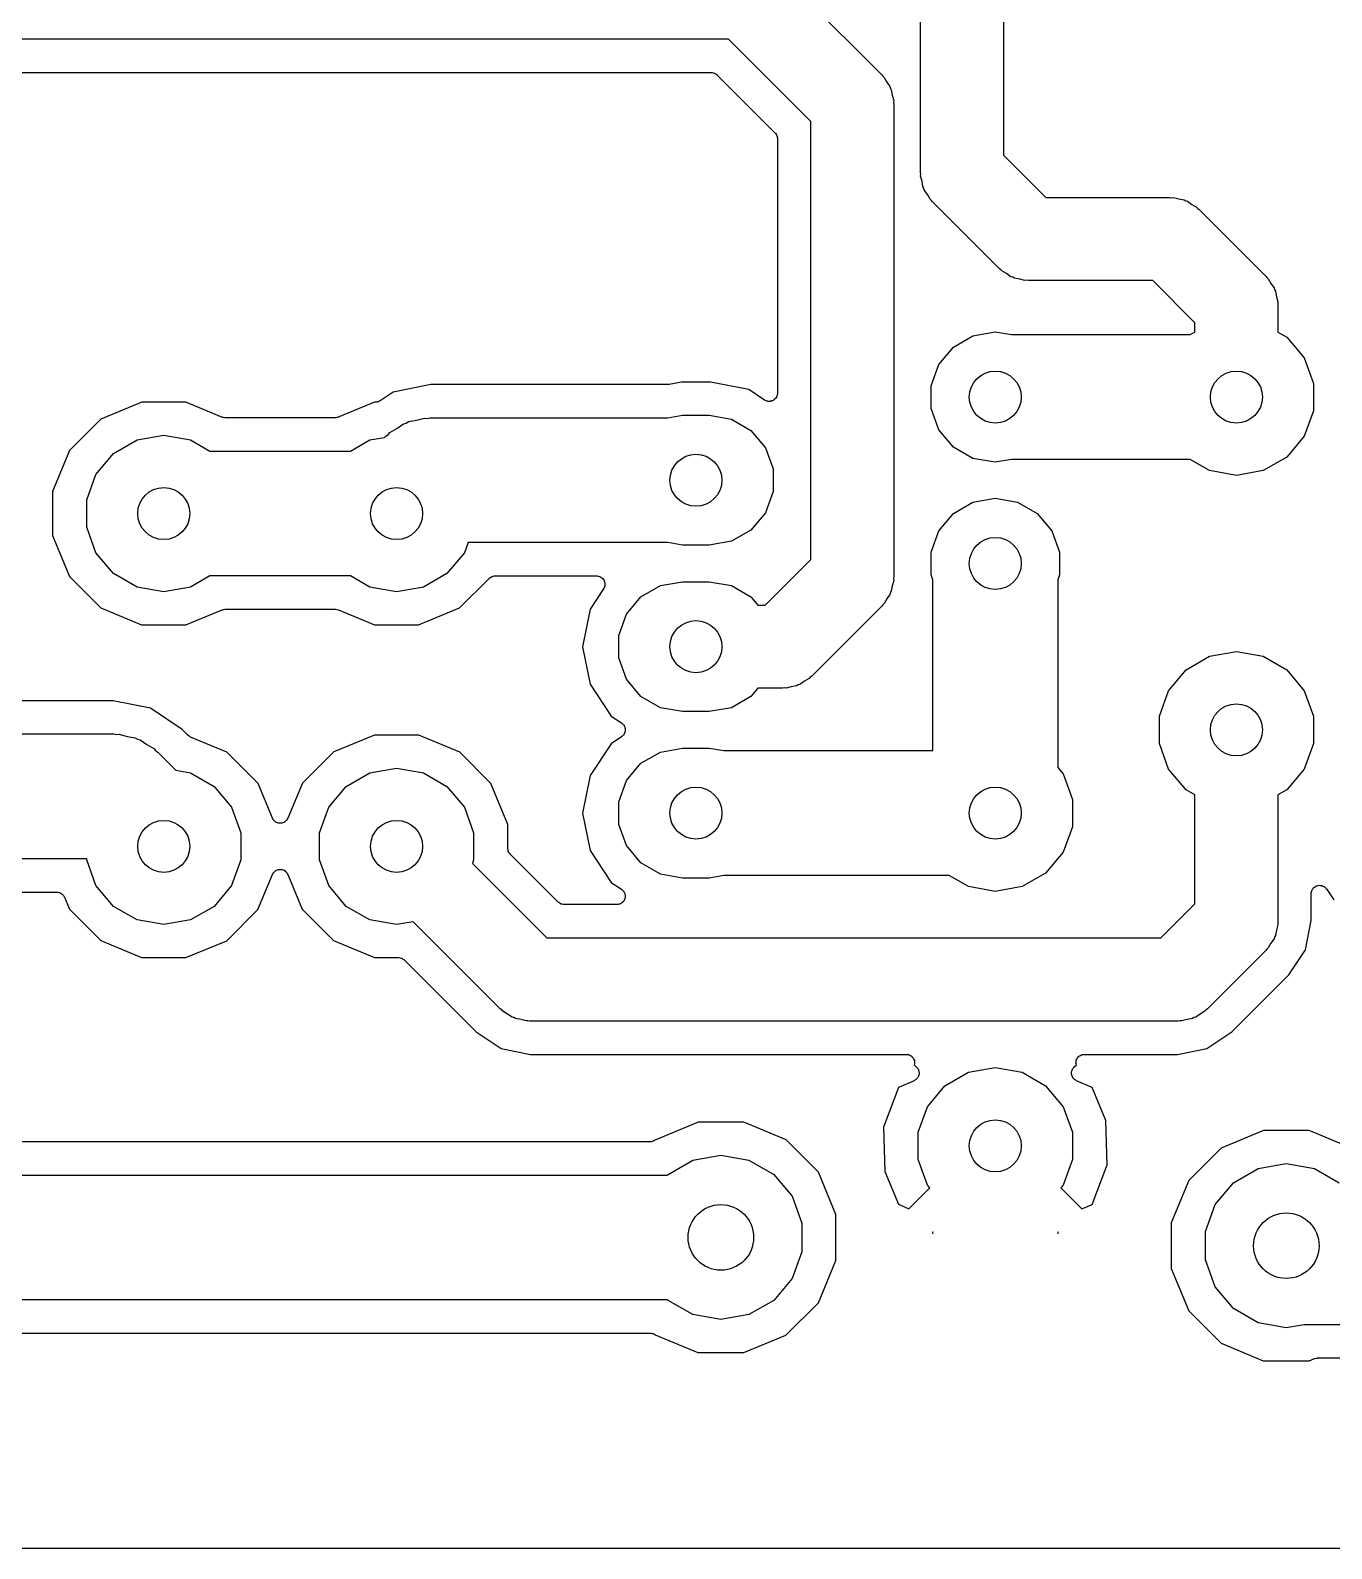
# Model space of a CAD drawing. Extents: x 74 to 224, y -146 to -46.
# Drawn here: x 88.26 to 108.13, y -145.59 to -122.42 of the extents above; entities that cross this region are included whole.
import ezdxf

# ---------------------------------------------------------------- set-up
doc = ezdxf.new("R2010")
doc.units = 0
doc.header["$MEASUREMENT"] = 0
doc.layers.add('BLACK', color=7, linetype='CONTINUOUS')

msp = doc.modelspace()

# ---------------------------------------------------------------- linework, layer by layer
at = {"layer": 'Black'}
for p, q in [((101.854, -124.587), (101.854, -118.999)), ((103.124, -119.262), (103.124, -124.324)), ((99.636, -121.471), (101.262, -123.097)), ((98.924, -122.555), (79.9342, -122.555)), ((100.178, -123.809), (98.924, -122.555)), ((81.5459, -123.063), (98.6609, -123.063)), ((98.6609, -123.063), (98.6665, -123.064)), ((98.6665, -123.064), (98.672, -123.063)), ((98.672, -123.063), (98.688, -123.068)), ((98.688, -123.068), (98.7044, -123.071)), ((98.7044, -123.071), (98.7092, -123.073)), ((98.7092, -123.073), (98.7146, -123.075)), ((98.7146, -123.075), (98.7282, -123.084)), ((98.7282, -123.084), (98.7426, -123.093)), ((98.7426, -123.093), (98.7462, -123.097)), ((98.7462, -123.097), (98.7508, -123.1)), ((98.7508, -123.1), (99.6324, -123.982)), ((101.262, -123.097), (101.278, -123.119)), ((101.278, -123.119), (101.299, -123.137)), ((101.299, -123.137), (101.341, -123.209)), ((101.341, -123.209), (101.388, -123.277)), ((101.388, -123.277), (101.395, -123.304)), ((101.395, -123.304), (101.409, -123.328)), ((101.409, -123.328), (101.424, -123.41)), ((101.424, -123.41), (101.445, -123.49)), ((101.445, -123.49), (101.443, -123.518)), ((101.443, -123.518), (101.448, -123.546)), ((101.448, -123.546), (101.448, -130.759)), ((99.6324, -123.982), (99.6356, -123.986)), ((99.6356, -123.986), (99.6399, -123.99)), ((100.178, -130.496), (100.178, -123.809)), ((99.6399, -123.99), (99.6482, -124.004)), ((99.6482, -124.004), (99.6577, -124.018)), ((99.6577, -124.018), (99.6591, -124.023)), ((99.6591, -124.023), (99.6619, -124.028)), ((99.6619, -124.028), (99.6648, -124.045)), ((99.6648, -124.045), (99.6691, -124.061)), ((99.6691, -124.061), (99.6686, -124.066)), ((99.6686, -124.066), (99.6696, -124.072)), ((99.6696, -124.072), (99.6696, -127.957)), ((103.124, -124.324), (103.768, -124.968)), ((101.859, -124.615), (101.854, -124.587)), ((101.856, -124.642), (101.859, -124.615)), ((101.878, -124.722), (101.856, -124.642)), ((101.892, -124.804), (101.878, -124.722)), ((101.906, -124.828), (101.892, -124.804)), ((101.913, -124.855), (101.906, -124.828)), ((101.961, -124.923), (101.913, -124.855)), ((102.003, -124.995), (101.961, -124.923)), ((102.024, -125.013), (102.003, -124.995)), ((102.04, -125.036), (102.024, -125.013)), ((103.056, -126.052), (102.04, -125.036)), ((103.768, -124.968), (105.664, -124.968)), ((105.664, -124.968), (105.692, -124.973)), ((105.692, -124.973), (105.719, -124.97)), ((105.719, -124.97), (105.799, -124.992)), ((105.799, -124.992), (105.881, -125.006)), ((105.881, -125.006), (105.905, -125.02)), ((105.905, -125.02), (105.932, -125.027)), ((105.932, -125.027), (106, -125.075)), ((106, -125.075), (106.072, -125.117)), ((106.072, -125.117), (106.09, -125.138)), ((106.09, -125.138), (106.113, -125.154)), ((106.113, -125.154), (107.129, -126.17)), ((103.079, -126.068), (103.056, -126.052)), ((103.097, -126.089), (103.079, -126.068)), ((103.169, -126.131), (103.097, -126.089)), ((103.237, -126.179), (103.169, -126.131)), ((103.264, -126.186), (103.237, -126.179)), ((103.288, -126.2), (103.264, -126.186)), ((103.37, -126.214), (103.288, -126.2)), ((103.45, -126.236), (103.37, -126.214)), ((103.477, -126.233), (103.45, -126.236)), ((103.505, -126.238), (103.477, -126.233)), ((105.401, -126.238), (103.505, -126.238)), ((106.045, -126.882), (105.401, -126.238)), ((107.129, -126.17), (107.145, -126.193)), ((107.145, -126.193), (107.166, -126.211)), ((107.166, -126.211), (107.208, -126.283)), ((107.208, -126.283), (107.256, -126.351)), ((107.256, -126.351), (107.263, -126.378)), ((107.263, -126.378), (107.277, -126.402)), ((107.277, -126.402), (107.291, -126.484)), ((107.291, -126.484), (107.313, -126.564)), ((107.313, -126.564), (107.31, -126.591)), ((107.31, -126.591), (107.315, -126.619)), ((107.315, -126.619), (107.315, -127.024)), ((106.045, -127.024), (106.045, -126.882)), ((102.357, -127.253), (102.656, -127.08)), ((102.656, -127.08), (102.997, -127.02)), ((102.997, -127.02), (103.244, -127.063)), ((103.244, -127.063), (105.976, -127.063)), ((105.976, -127.063), (106.045, -127.024)), ((107.315, -127.024), (107.448, -127.1)), ((107.448, -127.1), (107.715, -127.418)), ((102.134, -127.518), (102.357, -127.253)), ((107.715, -127.418), (107.857, -127.808)), ((102.016, -127.843), (102.134, -127.518)), ((94.3735, -127.825), (93.803, -127.939)), ((97.9913, -127.825), (94.3735, -127.825)), ((98.0036, -127.823), (97.9913, -127.825)), ((98.0161, -127.823), (98.0036, -127.823)), ((98.2033, -127.786), (98.0161, -127.823)), ((98.6467, -127.786), (98.2033, -127.786)), ((99.2323, -127.902), (98.6467, -127.786)), ((99.472, -128.062), (99.2323, -127.902)), ((102.016, -128.189), (102.016, -127.843)), ((107.857, -127.808), (107.857, -128.224)), ((89.9606, -128.095), (89.3361, -128.353)), ((90.6364, -128.096), (89.9606, -128.095)), ((91.1857, -128.324), (90.6364, -128.096)), ((93.5166, -128.095), (92.9629, -128.324)), ((93.5308, -128.095), (93.5166, -128.095)), ((93.5458, -128.092), (93.5308, -128.095)), ((93.5611, -128.091), (93.5458, -128.092)), ((93.5674, -128.089), (93.5611, -128.091)), ((93.5742, -128.087), (93.5674, -128.089)), ((93.5874, -128.08), (93.5742, -128.087)), ((93.6014, -128.074), (93.5874, -128.08)), ((93.803, -127.939), (93.6014, -128.074)), ((99.4759, -128.064), (99.472, -128.062)), ((99.4791, -128.067), (99.4759, -128.064)), ((99.496, -128.073), (99.4791, -128.067)), ((99.5124, -128.08), (99.496, -128.073)), ((99.5166, -128.081), (99.5124, -128.08)), ((99.5205, -128.082), (99.5166, -128.081)), ((99.5385, -128.082), (99.5205, -128.082)), ((99.5564, -128.083), (99.5385, -128.082)), ((99.5605, -128.082), (99.5564, -128.083)), ((99.5647, -128.082), (99.5605, -128.082)), ((99.5815, -128.076), (99.5647, -128.082)), ((99.5988, -128.071), (99.5815, -128.076)), ((99.6022, -128.068), (99.5988, -128.071)), ((99.6061, -128.067), (99.6022, -128.068)), ((99.6199, -128.055), (99.6061, -128.067)), ((99.6343, -128.045), (99.6199, -128.055)), ((99.6367, -128.041), (99.6343, -128.045)), ((99.6399, -128.039), (99.6367, -128.041)), ((99.6489, -128.023), (99.6399, -128.039)), ((99.6588, -128.008), (99.6489, -128.023)), ((99.6598, -128.004), (99.6588, -128.008)), ((99.6619, -128), (99.6598, -128.004)), ((99.6651, -127.983), (99.6619, -128)), ((99.6693, -127.965), (99.6651, -127.983)), ((99.6696, -127.957), (99.6689, -127.961)), ((99.6689, -127.961), (99.6693, -127.965)), ((89.3361, -128.353), (88.8578, -128.831)), ((91.1885, -128.324), (91.1857, -128.324)), ((91.191, -128.326), (91.1885, -128.324)), ((91.21, -128.329), (91.191, -128.326)), ((91.2288, -128.333), (91.21, -128.329)), ((91.2316, -128.333), (91.2288, -128.333)), ((91.2344, -128.333), (91.2316, -128.333)), ((92.9144, -128.333), (91.2344, -128.333)), ((92.9171, -128.333), (92.9144, -128.333)), ((92.9198, -128.333), (92.9171, -128.333)), ((92.9387, -128.329), (92.9198, -128.333)), ((92.9578, -128.326), (92.9387, -128.329)), ((92.9602, -128.324), (92.9578, -128.326)), ((92.9629, -128.324), (92.9602, -128.324)), ((93.9989, -128.412), (94.0352, -128.391)), ((94.0352, -128.391), (94.1578, -128.369)), ((94.1578, -128.369), (94.278, -128.337)), ((94.278, -128.337), (94.3197, -128.341)), ((94.3197, -128.341), (94.361, -128.333)), ((94.361, -128.333), (97.9969, -128.333)), ((97.9969, -128.333), (98.222, -128.294)), ((98.222, -128.294), (98.628, -128.294)), ((98.628, -128.294), (98.9673, -128.354)), ((98.9673, -128.354), (99.2658, -128.526)), ((102.134, -128.514), (102.016, -128.189)), ((107.857, -128.224), (107.715, -128.614)), ((89.8882, -128.671), (90.297, -128.599)), ((90.297, -128.599), (90.7058, -128.671)), ((93.6686, -128.631), (93.6875, -128.612)), ((93.6875, -128.612), (93.7218, -128.588)), ((93.7218, -128.588), (93.7487, -128.556)), ((93.7487, -128.556), (93.8565, -128.494)), ((93.8565, -128.494), (93.9585, -128.423)), ((93.9585, -128.423), (93.9989, -128.412)), ((99.2658, -128.526), (99.4872, -128.79)), ((102.357, -128.779), (102.134, -128.514)), ((107.715, -128.614), (107.448, -128.932)), ((88.8578, -128.831), (88.5987, -129.455)), ((89.5288, -128.878), (89.8882, -128.671)), ((90.7058, -128.671), (91.0013, -128.841)), ((91.0013, -128.841), (93.1487, -128.841)), ((93.1487, -128.841), (93.4442, -128.671)), ((93.4442, -128.671), (93.6686, -128.631)), ((99.4872, -128.79), (99.6051, -129.114)), ((102.656, -128.952), (102.357, -128.779)), ((89.2619, -129.196), (89.5288, -128.878)), ((102.997, -129.012), (102.656, -128.952)), ((103.244, -128.969), (102.997, -129.012)), ((105.976, -128.969), (103.244, -128.969)), ((106.271, -129.139), (105.976, -128.969)), ((107.448, -128.932), (107.089, -129.139)), ((89.12, -129.586), (89.2619, -129.196)), ((99.6051, -129.114), (99.6051, -129.458)), ((106.68, -129.211), (106.271, -129.139)), ((107.089, -129.139), (106.68, -129.211)), ((88.5987, -129.455), (88.5981, -130.13)), ((99.6051, -129.458), (99.4872, -129.782)), ((89.12, -130.002), (89.12, -129.586)), ((99.4872, -129.782), (99.2658, -130.046)), ((102.357, -129.793), (102.656, -129.62)), ((102.656, -129.62), (102.997, -129.56)), ((102.997, -129.56), (103.338, -129.62)), ((103.338, -129.62), (103.637, -129.793)), ((89.2619, -130.392), (89.12, -130.002)), ((102.134, -130.058), (102.357, -129.793)), ((103.637, -129.793), (103.86, -130.058)), ((88.5981, -130.13), (88.8561, -130.755)), ((94.9438, -130.238), (94.888, -130.392)), ((97.9969, -130.238), (94.9438, -130.238)), ((98.222, -130.278), (97.9969, -130.238)), ((98.9673, -130.218), (98.628, -130.278)), ((99.2658, -130.046), (98.9673, -130.218)), ((102.016, -130.383), (102.134, -130.058)), ((103.86, -130.058), (103.978, -130.383)), ((89.5288, -130.71), (89.2619, -130.392)), ((94.888, -130.392), (94.6212, -130.71)), ((98.628, -130.278), (98.222, -130.278)), ((102.016, -130.729), (102.016, -130.383)), ((103.978, -130.383), (103.978, -130.729)), ((99.4828, -131.191), (100.178, -130.496)), ((88.8561, -130.755), (89.3336, -131.233)), ((89.8882, -130.917), (89.5288, -130.71)), ((90.297, -130.989), (89.8882, -130.917)), ((90.7058, -130.917), (90.297, -130.989)), ((91.0013, -130.746), (90.7058, -130.917)), ((93.1487, -130.746), (91.0013, -130.746)), ((93.4442, -130.917), (93.1487, -130.746)), ((93.853, -130.989), (93.4442, -130.917)), ((94.2618, -130.917), (93.853, -130.989)), ((94.6212, -130.71), (94.2618, -130.917)), ((94.8139, -131.235), (95.266, -130.784)), ((95.266, -130.784), (95.2705, -130.78)), ((95.2705, -130.78), (95.2741, -130.776)), ((95.2741, -130.776), (95.2885, -130.768)), ((95.2885, -130.768), (95.3021, -130.758)), ((95.3021, -130.758), (95.3075, -130.757)), ((95.3075, -130.757), (95.3123, -130.754)), ((95.3123, -130.754), (95.3287, -130.751)), ((95.3287, -130.751), (95.3447, -130.747)), ((95.3447, -130.747), (95.3502, -130.747)), ((95.3502, -130.747), (95.3557, -130.746)), ((95.3557, -130.746), (96.9078, -130.746)), ((96.9078, -130.746), (96.912, -130.747)), ((96.912, -130.747), (96.9161, -130.747)), ((96.9161, -130.747), (96.9336, -130.751)), ((96.9336, -130.751), (96.9513, -130.754)), ((96.9513, -130.754), (96.9549, -130.756)), ((96.9549, -130.756), (96.959, -130.757)), ((96.959, -130.757), (96.9739, -130.767)), ((96.9739, -130.767), (96.9895, -130.776)), ((96.9895, -130.776), (96.9922, -130.779)), ((96.9922, -130.779), (96.9957, -130.782)), ((96.9957, -130.782), (97.0063, -130.796)), ((97.0063, -130.796), (97.0178, -130.81)), ((97.0151, -130.94), (97.0134, -130.944)), ((97.0178, -130.937), (97.0151, -130.94)), ((97.0178, -130.81), (97.0193, -130.814)), ((97.024, -130.92), (97.0178, -130.937)), ((97.0193, -130.814), (97.0217, -130.817)), ((97.0217, -130.817), (97.0268, -130.835)), ((97.0312, -130.904), (97.024, -130.92)), ((97.0268, -130.835), (97.0329, -130.851)), ((97.0315, -130.899), (97.0312, -130.904)), ((97.0329, -130.896), (97.0315, -130.899)), ((97.0329, -130.851), (97.0329, -130.856)), ((97.0329, -130.856), (97.0341, -130.86)), ((97.0341, -130.86), (97.0329, -130.878)), ((97.0329, -130.878), (97.0329, -130.896)), ((97.5842, -131.066), (97.8827, -130.894)), ((97.8827, -130.894), (98.222, -130.834)), ((98.222, -130.834), (98.628, -130.834)), ((98.628, -130.834), (98.9673, -130.894)), ((98.9673, -130.894), (99.2658, -131.066)), ((101.424, -130.895), (101.409, -130.976)), ((101.445, -130.815), (101.424, -130.895)), ((101.448, -130.759), (101.443, -130.787)), ((101.443, -130.787), (101.445, -130.815)), ((102.044, -130.807), (102.016, -130.729)), ((102.044, -133.413), (102.044, -130.807)), ((103.978, -130.729), (103.95, -130.807)), ((103.95, -130.807), (103.95, -133.67)), ((97.0134, -130.944), (96.8071, -131.253)), ((97.3628, -131.33), (97.5842, -131.066)), ((99.2658, -131.066), (99.3707, -131.191)), ((101.299, -131.167), (101.278, -131.185)), ((101.341, -131.096), (101.299, -131.167)), ((101.388, -131.028), (101.341, -131.096)), ((101.395, -131.001), (101.388, -131.028)), ((101.409, -130.976), (101.395, -131.001)), ((89.3336, -131.233), (89.9576, -131.492)), ((90.6334, -131.493), (91.1871, -131.264)), ((91.1871, -131.264), (91.1898, -131.264)), ((91.1898, -131.264), (91.1922, -131.262)), ((91.1922, -131.262), (91.2113, -131.259)), ((91.2113, -131.259), (91.2302, -131.255)), ((91.2302, -131.255), (91.2329, -131.255)), ((91.2329, -131.255), (91.2356, -131.255)), ((91.2356, -131.255), (92.9156, -131.255)), ((92.9156, -131.255), (92.9184, -131.255)), ((92.9184, -131.255), (92.9212, -131.255)), ((92.9212, -131.255), (92.94, -131.259)), ((92.94, -131.259), (92.959, -131.262)), ((92.959, -131.262), (92.9615, -131.264)), ((92.9615, -131.264), (92.9643, -131.264)), ((92.9643, -131.264), (93.5136, -131.492)), ((94.1894, -131.493), (94.8139, -131.235)), ((96.8071, -131.253), (96.6931, -131.826)), ((97.2449, -131.654), (97.3628, -131.33)), ((99.3707, -131.191), (99.4828, -131.191)), ((101.262, -131.208), (100.195, -132.275)), ((101.278, -131.185), (101.262, -131.208)), ((89.9576, -131.492), (90.6334, -131.493)), ((93.5136, -131.492), (94.1894, -131.493)), ((96.6931, -131.826), (96.8071, -132.399)), ((97.2449, -131.998), (97.2449, -131.654)), ((97.3628, -132.322), (97.2449, -131.998)), ((105.912, -132.18), (106.271, -131.973)), ((106.271, -131.973), (106.68, -131.901)), ((106.68, -131.901), (107.089, -131.973)), ((107.089, -131.973), (107.448, -132.18)), ((97.5842, -132.586), (97.3628, -132.322)), ((100.154, -132.312), (100.082, -132.354)), ((100.172, -132.291), (100.154, -132.312)), ((100.195, -132.275), (100.172, -132.291)), ((105.645, -132.498), (105.912, -132.18)), ((107.448, -132.18), (107.715, -132.498)), ((96.8071, -132.399), (97.1318, -132.885)), ((99.3707, -132.461), (99.2658, -132.586)), ((99.7458, -132.461), (99.3707, -132.461)), ((99.7733, -132.456), (99.7458, -132.461)), ((99.8011, -132.459), (99.7733, -132.456)), ((99.8813, -132.437), (99.8011, -132.459)), ((99.963, -132.423), (99.8813, -132.437)), ((99.9872, -132.409), (99.963, -132.423)), ((100.014, -132.402), (99.9872, -132.409)), ((100.082, -132.354), (100.014, -132.402)), ((105.503, -132.888), (105.645, -132.498)), ((107.715, -132.498), (107.857, -132.888)), ((89.5225, -132.651), (86.566, -132.651)), ((90.093, -132.765), (89.5225, -132.651)), ((90.5766, -133.088), (90.093, -132.765)), ((97.8827, -132.758), (97.5842, -132.586)), ((98.222, -132.818), (97.8827, -132.758)), ((98.9673, -132.758), (98.628, -132.818)), ((99.2658, -132.586), (98.9673, -132.758)), ((97.1318, -132.885), (97.2895, -132.99)), ((97.2895, -132.99), (97.2995, -133)), ((97.2995, -133), (97.3106, -133.008)), ((97.3106, -133.008), (97.3153, -133.015)), ((97.3153, -133.015), (97.3213, -133.021)), ((97.3213, -133.021), (97.3274, -133.033)), ((98.628, -132.818), (98.222, -132.818)), ((105.503, -133.304), (105.503, -132.888)), ((107.857, -132.888), (107.857, -133.304)), ((85.4636, -133.159), (89.535, -133.159)), ((89.535, -133.159), (89.5763, -133.167)), ((89.5763, -133.167), (89.618, -133.163)), ((89.618, -133.163), (89.7382, -133.195)), ((89.7382, -133.195), (89.8608, -133.217)), ((89.8608, -133.217), (89.8971, -133.238)), ((89.8971, -133.238), (89.9375, -133.249)), ((89.9375, -133.249), (90.0395, -133.32)), ((90.666, -133.178), (90.5766, -133.088)), ((90.6683, -133.179), (90.666, -133.178)), ((90.6699, -133.181), (90.6683, -133.179)), ((90.6863, -133.192), (90.6699, -133.181)), ((90.7022, -133.203), (90.6863, -133.192)), ((90.7048, -133.204), (90.7022, -133.203)), ((90.7071, -133.205), (90.7048, -133.204)), ((91.2604, -133.435), (90.7071, -133.205)), ((93.5166, -133.175), (92.8921, -133.433)), ((94.1924, -133.176), (93.5166, -133.175)), ((94.8164, -133.435), (94.1924, -133.176)), ((97.2895, -133.202), (97.1318, -133.307)), ((97.2995, -133.192), (97.2895, -133.202)), ((97.3106, -133.184), (97.2995, -133.192)), ((97.3153, -133.177), (97.3106, -133.184)), ((97.3213, -133.171), (97.3153, -133.177)), ((97.3274, -133.159), (97.3213, -133.171)), ((97.3274, -133.033), (97.3351, -133.045)), ((97.3351, -133.147), (97.3274, -133.159)), ((97.3351, -133.045), (97.3371, -133.053)), ((97.3371, -133.139), (97.3351, -133.147)), ((97.3371, -133.053), (97.3408, -133.06)), ((97.3408, -133.132), (97.3371, -133.139)), ((97.3408, -133.06), (97.3423, -133.074)), ((97.3423, -133.118), (97.3408, -133.132)), ((97.3423, -133.074), (97.3456, -133.088)), ((97.3456, -133.104), (97.3423, -133.118)), ((97.3456, -133.088), (97.3447, -133.096)), ((97.3447, -133.096), (97.3456, -133.104)), ((90.0395, -133.32), (90.1473, -133.382)), ((90.1473, -133.382), (90.1742, -133.414)), ((90.1742, -133.414), (90.2085, -133.438)), ((90.2085, -133.438), (90.4814, -133.711)), ((91.7379, -133.913), (91.2604, -133.435)), ((92.8921, -133.433), (92.4138, -133.911)), ((95.2939, -133.913), (94.8164, -133.435)), ((97.1318, -133.307), (96.8071, -133.793)), ((97.5842, -133.606), (97.8827, -133.434)), ((97.8827, -133.434), (98.222, -133.374)), ((98.222, -133.374), (98.628, -133.374)), ((98.628, -133.374), (98.8531, -133.413)), ((98.8531, -133.413), (102.044, -133.413)), ((105.645, -133.694), (105.503, -133.304)), ((107.857, -133.304), (107.715, -133.694)), ((90.4814, -133.711), (90.7058, -133.751)), ((93.4442, -133.751), (93.853, -133.679)), ((93.853, -133.679), (94.2618, -133.751)), ((97.3628, -133.87), (97.5842, -133.606)), ((103.95, -133.67), (104.032, -133.768)), ((105.912, -134.012), (105.645, -133.694)), ((107.715, -133.694), (107.448, -134.012)), ((90.7058, -133.751), (91.0652, -133.958)), ((91.9574, -134.444), (91.7379, -133.913)), ((92.4138, -133.911), (92.1921, -134.445)), ((93.0848, -133.958), (93.4442, -133.751)), ((94.2618, -133.751), (94.6212, -133.958)), ((95.5519, -134.538), (95.2939, -133.913)), ((96.8071, -133.793), (96.6931, -134.366)), ((97.2449, -134.194), (97.3628, -133.87)), ((104.032, -133.768), (104.174, -134.158)), ((91.0652, -133.958), (91.332, -134.276)), ((92.8179, -134.276), (93.0848, -133.958)), ((94.6212, -133.958), (94.888, -134.276)), ((104.174, -134.158), (104.174, -134.574)), ((106.045, -134.088), (105.912, -134.012)), ((106.045, -135.754), (106.045, -134.088)), ((107.448, -134.012), (107.315, -134.088)), ((107.315, -134.088), (107.315, -136.017)), ((91.332, -134.276), (91.474, -134.666)), ((92.676, -134.666), (92.8179, -134.276)), ((94.888, -134.276), (95.03, -134.666)), ((96.6931, -134.366), (96.8071, -134.939)), ((97.2449, -134.538), (97.2449, -134.194)), ((91.9663, -134.458), (91.9574, -134.444)), ((91.974, -134.473), (91.9663, -134.458)), ((91.9781, -134.477), (91.974, -134.473)), ((91.9811, -134.482), (91.9781, -134.477)), ((91.9942, -134.492), (91.9811, -134.482)), ((92.0064, -134.503), (91.9942, -134.492)), ((92.0116, -134.505), (92.0064, -134.503)), ((92.016, -134.508), (92.0116, -134.505)), ((92.0318, -134.513), (92.016, -134.508)), ((92.0472, -134.52), (92.0318, -134.513)), ((92.0528, -134.52), (92.0472, -134.52)), ((92.0581, -134.522), (92.0528, -134.52)), ((92.0747, -134.521), (92.0581, -134.522)), ((92.0912, -134.522), (92.0747, -134.521)), ((92.0966, -134.52), (92.0912, -134.522)), ((92.1022, -134.52), (92.0966, -134.52)), ((92.1175, -134.514), (92.1022, -134.52)), ((92.1333, -134.509), (92.1175, -134.514)), ((92.1378, -134.505), (92.1333, -134.509)), ((92.1429, -134.503), (92.1378, -134.505)), ((92.1552, -134.492), (92.1429, -134.503)), ((92.1683, -134.482), (92.1552, -134.492)), ((92.1713, -134.477), (92.1683, -134.482)), ((92.1755, -134.473), (92.1713, -134.477)), ((92.1831, -134.459), (92.1755, -134.473)), ((92.1921, -134.445), (92.1831, -134.459)), ((95.5516, -134.903), (95.5519, -134.538)), ((97.3628, -134.862), (97.2449, -134.538)), ((104.174, -134.574), (104.032, -134.964)), ((91.474, -134.666), (91.474, -135.082)), ((92.676, -135.082), (92.676, -134.666)), ((95.03, -134.666), (95.03, -135.082)), ((97.5842, -135.126), (97.3628, -134.862)), ((89.12, -135.064), (85.4636, -135.064)), ((89.12, -135.082), (89.12, -135.064)), ((89.2619, -135.472), (89.12, -135.082)), ((91.474, -135.082), (91.332, -135.472)), ((92.8179, -135.472), (92.676, -135.082)), ((95.03, -135.082), (95.0109, -135.134)), ((95.5526, -134.909), (95.5516, -134.903)), ((95.5521, -134.915), (95.5526, -134.909)), ((95.5564, -134.931), (95.5521, -134.915)), ((95.5592, -134.947), (95.5564, -134.931)), ((95.562, -134.952), (95.5592, -134.947)), ((95.5635, -134.957), (95.562, -134.952)), ((95.573, -134.971), (95.5635, -134.957)), ((95.5812, -134.985), (95.573, -134.971)), ((95.5856, -134.989), (95.5812, -134.985)), ((95.5888, -134.993), (95.5856, -134.989)), ((96.3212, -135.726), (95.5888, -134.993)), ((96.8071, -134.939), (97.1318, -135.425)), ((104.032, -134.964), (103.765, -135.282)), ((91.7362, -135.837), (91.9579, -135.303)), ((91.9579, -135.303), (91.9669, -135.289)), ((91.9669, -135.289), (91.9745, -135.275)), ((91.9745, -135.275), (91.9787, -135.271)), ((91.9787, -135.271), (91.9817, -135.266)), ((91.9817, -135.266), (91.9948, -135.256)), ((91.9948, -135.256), (92.0071, -135.245)), ((92.0071, -135.245), (92.0122, -135.243)), ((92.0122, -135.243), (92.0167, -135.239)), ((92.0167, -135.239), (92.0325, -135.234)), ((92.0325, -135.234), (92.0478, -135.228)), ((92.0478, -135.228), (92.0534, -135.228)), ((92.0534, -135.228), (92.0588, -135.226)), ((92.0588, -135.226), (92.0753, -135.227)), ((92.0753, -135.227), (92.0919, -135.226)), ((92.0919, -135.226), (92.0972, -135.228)), ((92.0972, -135.228), (92.1028, -135.228)), ((92.1028, -135.228), (92.1181, -135.235)), ((92.1181, -135.235), (92.134, -135.24)), ((92.134, -135.24), (92.1384, -135.243)), ((92.1384, -135.243), (92.1436, -135.245)), ((92.1436, -135.245), (92.1558, -135.256)), ((92.1558, -135.256), (92.1689, -135.266)), ((92.1689, -135.266), (92.1719, -135.271)), ((92.1719, -135.271), (92.176, -135.275)), ((92.176, -135.275), (92.1837, -135.29)), ((92.1837, -135.29), (92.1926, -135.304)), ((92.1926, -135.304), (92.4121, -135.835)), ((95.0109, -135.134), (96.148, -136.271)), ((97.8827, -135.298), (97.5842, -135.126)), ((98.222, -135.358), (97.8827, -135.298)), ((98.8531, -135.319), (98.628, -135.358)), ((102.293, -135.319), (98.8531, -135.319)), ((102.588, -135.489), (102.293, -135.319)), ((103.765, -135.282), (103.406, -135.489)), ((85.636, -135.572), (88.6628, -135.572)), ((88.6628, -135.572), (88.671, -135.574)), ((88.671, -135.574), (88.6794, -135.574)), ((88.6794, -135.574), (88.6926, -135.578)), ((89.5288, -135.79), (89.2619, -135.472)), ((91.332, -135.472), (91.0652, -135.79)), ((93.0848, -135.79), (92.8179, -135.472)), ((97.1318, -135.425), (97.2895, -135.53)), ((97.2895, -135.53), (97.2945, -135.535)), ((97.2945, -135.535), (97.3005, -135.539)), ((97.3005, -135.539), (97.3103, -135.55)), ((97.3103, -135.55), (97.3213, -135.561)), ((97.3213, -135.561), (97.3244, -135.567)), ((97.3244, -135.567), (97.3289, -135.572)), ((97.3289, -135.572), (97.3341, -135.587)), ((98.628, -135.358), (98.222, -135.358)), ((102.997, -135.561), (102.588, -135.489)), ((103.406, -135.489), (102.997, -135.561)), ((107.824, -135.582), (107.828, -135.567)), ((107.828, -135.567), (107.831, -135.552)), ((107.831, -135.552), (107.834, -135.546)), ((107.834, -135.546), (107.836, -135.539)), ((107.836, -135.539), (107.845, -135.527)), ((107.845, -135.527), (107.853, -135.514)), ((107.853, -135.514), (107.858, -135.509)), ((107.858, -135.509), (107.862, -135.504)), ((107.862, -135.504), (107.875, -135.495)), ((107.875, -135.495), (107.886, -135.485)), ((107.886, -135.485), (107.893, -135.483)), ((107.893, -135.483), (107.899, -135.479)), ((107.899, -135.479), (107.914, -135.476)), ((107.914, -135.476), (107.928, -135.47)), ((107.928, -135.47), (107.935, -135.47)), ((107.935, -135.47), (107.942, -135.469)), ((107.942, -135.469), (107.957, -135.47)), ((107.957, -135.47), (107.972, -135.47)), ((107.972, -135.47), (107.979, -135.473)), ((107.979, -135.473), (107.986, -135.474)), ((107.986, -135.474), (107.999, -135.48)), ((107.999, -135.48), (108.013, -135.485)), ((108.013, -135.485), (108.019, -135.49)), ((108.019, -135.49), (108.025, -135.493)), ((108.025, -135.493), (108.036, -135.504)), ((108.036, -135.504), (108.047, -135.514)), ((108.047, -135.514), (108.051, -135.52)), ((108.051, -135.52), (108.056, -135.525)), ((108.056, -135.525), (108.167, -135.691)), ((88.6926, -135.578), (88.7062, -135.58)), ((88.7062, -135.58), (88.7135, -135.584)), ((88.7135, -135.584), (88.7215, -135.587)), ((88.7215, -135.587), (88.7324, -135.595)), ((88.7324, -135.595), (88.7444, -135.602)), ((88.7444, -135.602), (88.7498, -135.609)), ((88.7498, -135.609), (88.7565, -135.614)), ((88.7565, -135.614), (88.7639, -135.625)), ((88.7639, -135.625), (88.7727, -135.636)), ((88.7727, -135.636), (88.7756, -135.644)), ((88.7756, -135.644), (88.7801, -135.651)), ((88.7801, -135.651), (88.8561, -135.835)), ((89.8882, -135.997), (89.5288, -135.79)), ((91.0652, -135.79), (90.7058, -135.997)), ((93.4442, -135.997), (93.0848, -135.79)), ((96.3258, -135.729), (96.3212, -135.726)), ((96.3294, -135.733), (96.3258, -135.729)), ((96.3438, -135.742), (96.3294, -135.733)), ((96.3574, -135.751), (96.3438, -135.742)), ((96.3628, -135.753), (96.3574, -135.751)), ((96.3676, -135.755), (96.3628, -135.753)), ((96.384, -135.758), (96.3676, -135.755)), ((96.4, -135.763), (96.384, -135.758)), ((96.4055, -135.762), (96.4, -135.763)), ((96.4111, -135.763), (96.4055, -135.762)), ((97.2189, -135.763), (96.4111, -135.763)), ((97.2258, -135.762), (97.2189, -135.763)), ((97.2327, -135.762), (97.2258, -135.762)), ((97.2473, -135.758), (97.2327, -135.762)), ((97.2623, -135.755), (97.2473, -135.758)), ((97.2684, -135.752), (97.2623, -135.755)), ((97.2751, -135.75), (97.2684, -135.752)), ((97.2873, -135.741), (97.2751, -135.75)), ((97.3005, -135.733), (97.2873, -135.741)), ((97.305, -135.728), (97.3005, -135.733)), ((97.3106, -135.724), (97.305, -135.728)), ((97.3191, -135.711), (97.3106, -135.724)), ((97.3289, -135.7), (97.3191, -135.711)), ((97.3313, -135.693), (97.3289, -135.7)), ((97.3351, -135.687), (97.3313, -135.693)), ((97.3341, -135.587), (97.3408, -135.6)), ((97.3388, -135.672), (97.3351, -135.687)), ((97.344, -135.658), (97.3388, -135.672)), ((97.3408, -135.6), (97.3416, -135.607)), ((97.3416, -135.607), (97.344, -135.614)), ((97.344, -135.614), (97.344, -135.629)), ((97.344, -135.629), (97.3456, -135.644)), ((97.3456, -135.644), (97.344, -135.651)), ((97.344, -135.651), (97.344, -135.658)), ((105.528, -136.271), (106.045, -135.754)), ((107.823, -135.595), (107.824, -135.589)), ((107.823, -136.004), (107.823, -135.595)), ((107.824, -135.589), (107.824, -135.582)), ((88.8561, -135.835), (89.3336, -136.313)), ((90.297, -136.069), (89.8882, -135.997)), ((90.7058, -135.997), (90.297, -136.069)), ((91.2579, -136.315), (91.7362, -135.837)), ((92.4121, -135.835), (92.8895, -136.313)), ((93.853, -136.069), (93.4442, -135.997)), ((94.1056, -136.025), (93.853, -136.069)), ((95.436, -137.355), (94.1056, -136.025)), ((107.315, -136.017), (107.31, -136.045)), ((107.734, -136.453), (107.823, -136.004)), ((96.148, -136.271), (105.528, -136.271)), ((107.263, -136.258), (107.256, -136.285)), ((107.277, -136.234), (107.263, -136.258)), ((107.291, -136.152), (107.277, -136.234)), ((107.313, -136.072), (107.291, -136.152)), ((107.31, -136.045), (107.313, -136.072)), ((89.3336, -136.313), (89.9576, -136.572)), ((90.6334, -136.573), (91.2579, -136.315)), ((92.8895, -136.313), (93.5136, -136.572)), ((107.129, -136.466), (106.24, -137.355)), ((107.145, -136.443), (107.129, -136.466)), ((107.166, -136.425), (107.145, -136.443)), ((107.208, -136.353), (107.166, -136.425)), ((107.256, -136.285), (107.208, -136.353)), ((107.479, -136.834), (107.734, -136.453)), ((89.9576, -136.572), (90.6334, -136.573)), ((93.5136, -136.572), (93.8827, -136.573)), ((93.8827, -136.573), (93.8882, -136.574)), ((93.8882, -136.574), (93.8937, -136.573)), ((93.8937, -136.573), (93.9097, -136.577)), ((93.9097, -136.577), (93.9261, -136.58)), ((93.9261, -136.58), (93.9309, -136.583)), ((93.9309, -136.583), (93.9363, -136.585)), ((93.9363, -136.585), (93.9499, -136.594)), ((93.9499, -136.594), (93.9643, -136.602)), ((93.9643, -136.602), (93.9679, -136.607)), ((93.9679, -136.607), (93.9724, -136.61)), ((93.9724, -136.61), (95.0679, -137.705)), ((106.608, -137.705), (107.479, -136.834)), ((95.4589, -137.371), (95.436, -137.355)), ((95.4768, -137.392), (95.4589, -137.371)), ((95.5487, -137.434), (95.4768, -137.392)), ((106.199, -137.392), (106.127, -137.434)), ((106.217, -137.371), (106.199, -137.392)), ((106.24, -137.355), (106.217, -137.371)), ((95.6166, -137.482), (95.5487, -137.434)), ((95.6436, -137.489), (95.6166, -137.482)), ((95.6678, -137.503), (95.6436, -137.489)), ((95.7495, -137.517), (95.6678, -137.503)), ((95.8297, -137.539), (95.7495, -137.517)), ((95.8575, -137.536), (95.8297, -137.539)), ((95.885, -137.541), (95.8575, -137.536)), ((105.791, -137.541), (95.885, -137.541)), ((105.819, -137.536), (105.791, -137.541)), ((105.846, -137.539), (105.819, -137.536)), ((105.926, -137.517), (105.846, -137.539)), ((106.008, -137.503), (105.926, -137.517)), ((106.032, -137.489), (106.008, -137.503)), ((106.059, -137.482), (106.032, -137.489)), ((106.127, -137.434), (106.059, -137.482)), ((95.0679, -137.705), (95.4485, -137.96)), ((106.227, -137.96), (106.608, -137.705)), ((95.4485, -137.96), (95.8975, -138.049)), ((95.8975, -138.049), (101.638, -138.049)), ((101.638, -138.049), (101.654, -138.052)), ((101.654, -138.052), (101.671, -138.053)), ((101.671, -138.053), (101.676, -138.056)), ((101.676, -138.056), (101.682, -138.057)), ((101.682, -138.057), (101.696, -138.065)), ((101.696, -138.065), (101.711, -138.072)), ((101.711, -138.072), (101.715, -138.076)), ((101.715, -138.076), (101.72, -138.079)), ((101.72, -138.079), (101.73, -138.091)), ((101.73, -138.091), (101.742, -138.103)), ((101.742, -138.103), (101.745, -138.108)), ((101.745, -138.108), (101.748, -138.112)), ((101.748, -138.112), (101.754, -138.128)), ((104.24, -138.128), (104.246, -138.112)), ((104.246, -138.112), (104.249, -138.108)), ((104.249, -138.108), (104.252, -138.103)), ((104.252, -138.103), (104.264, -138.091)), ((104.264, -138.091), (104.274, -138.079)), ((104.274, -138.079), (104.279, -138.076)), ((104.279, -138.076), (104.283, -138.072)), ((104.283, -138.072), (104.298, -138.065)), ((104.298, -138.065), (104.312, -138.057)), ((104.312, -138.057), (104.318, -138.056)), ((104.318, -138.056), (104.323, -138.053)), ((104.323, -138.053), (104.34, -138.052)), ((104.34, -138.052), (104.356, -138.049)), ((104.356, -138.049), (105.778, -138.049)), ((105.778, -138.049), (106.227, -137.96)), ((101.754, -138.128), (101.761, -138.143)), ((101.763, -138.198), (101.759, -138.208)), ((101.759, -138.208), (101.796, -138.245)), ((101.761, -138.143), (101.761, -138.149)), ((101.761, -138.149), (101.763, -138.154)), ((101.763, -138.154), (101.763, -138.171)), ((101.763, -138.171), (101.765, -138.187)), ((101.765, -138.187), (101.763, -138.192)), ((101.763, -138.192), (101.763, -138.198)), ((101.796, -138.245), (101.804, -138.256)), ((101.804, -138.256), (101.813, -138.266)), ((101.813, -138.266), (101.817, -138.274)), ((101.817, -138.274), (101.822, -138.282)), ((101.822, -138.282), (101.825, -138.294)), ((101.825, -138.294), (101.83, -138.307)), ((101.83, -138.307), (101.831, -138.315)), ((101.833, -138.351), (101.83, -138.359)), ((101.831, -138.315), (101.833, -138.324)), ((101.833, -138.324), (101.832, -138.337)), ((101.832, -138.337), (101.833, -138.351)), ((102.229, -138.53), (102.588, -138.323)), ((102.588, -138.323), (102.997, -138.251)), ((102.997, -138.251), (103.406, -138.323)), ((103.406, -138.323), (103.765, -138.53)), ((104.161, -138.324), (104.163, -138.315)), ((104.162, -138.337), (104.161, -138.324)), ((104.161, -138.351), (104.162, -138.337)), ((104.164, -138.359), (104.161, -138.351)), ((104.163, -138.315), (104.164, -138.307)), ((104.164, -138.307), (104.169, -138.294)), ((104.169, -138.294), (104.172, -138.282)), ((104.172, -138.282), (104.177, -138.274)), ((104.177, -138.274), (104.181, -138.266)), ((104.181, -138.266), (104.19, -138.256)), ((104.19, -138.256), (104.198, -138.245)), ((104.198, -138.245), (104.235, -138.208)), ((104.229, -138.187), (104.231, -138.171)), ((104.231, -138.192), (104.229, -138.187)), ((104.231, -138.154), (104.233, -138.149)), ((104.231, -138.171), (104.231, -138.154)), ((104.231, -138.198), (104.231, -138.192)), ((104.235, -138.208), (104.231, -138.198)), ((104.233, -138.143), (104.24, -138.128)), ((104.233, -138.149), (104.233, -138.143)), ((101.519, -138.553), (101.289, -139.158)), ((101.756, -138.452), (101.519, -138.553)), ((101.767, -138.445), (101.756, -138.452)), ((101.779, -138.439), (101.767, -138.445)), ((101.786, -138.433), (101.779, -138.439)), ((101.793, -138.428), (101.786, -138.433)), ((101.801, -138.417), (101.793, -138.428)), ((101.811, -138.408), (101.801, -138.417)), ((101.814, -138.4), (101.811, -138.408)), ((101.82, -138.393), (101.814, -138.4)), ((101.824, -138.38), (101.82, -138.393)), ((101.829, -138.368), (101.824, -138.38)), ((101.83, -138.359), (101.829, -138.368)), ((101.962, -138.848), (102.229, -138.53)), ((103.765, -138.53), (104.032, -138.848)), ((104.165, -138.368), (104.164, -138.359)), ((104.17, -138.38), (104.165, -138.368)), ((104.174, -138.393), (104.17, -138.38)), ((104.18, -138.4), (104.174, -138.393)), ((104.183, -138.408), (104.18, -138.4)), ((104.193, -138.417), (104.183, -138.408)), ((104.201, -138.428), (104.193, -138.417)), ((104.208, -138.433), (104.201, -138.428)), ((104.215, -138.439), (104.208, -138.433)), ((104.227, -138.445), (104.215, -138.439)), ((104.238, -138.452), (104.227, -138.445)), ((104.477, -138.554), (104.238, -138.452)), ((104.685, -139.057), (104.477, -138.554)), ((101.82, -139.238), (101.962, -138.848)), ((104.032, -138.848), (104.174, -139.238)), ((98.4579, -139.085), (97.8104, -139.353)), ((99.1572, -139.086), (98.4579, -139.085)), ((99.8029, -139.354), (99.1572, -139.086)), ((101.289, -139.158), (101.309, -139.835)), ((101.82, -139.654), (101.82, -139.238)), ((104.174, -139.238), (104.174, -139.654)), ((104.705, -139.734), (104.685, -139.057)), ((107.094, -139.212), (106.448, -139.479)), ((107.793, -139.213), (107.094, -139.212)), ((108.439, -139.481), (107.793, -139.213)), ((97.7286, -139.382), (85.4541, -139.382)), ((97.734, -139.382), (97.7286, -139.382)), ((97.7396, -139.382), (97.734, -139.382)), ((97.7556, -139.378), (97.7396, -139.382)), ((97.772, -139.375), (97.7556, -139.378)), ((97.7768, -139.372), (97.772, -139.375)), ((97.7822, -139.371), (97.7768, -139.372)), ((97.7958, -139.361), (97.7822, -139.371)), ((97.8102, -139.353), (97.7958, -139.361)), ((97.8104, -139.353), (97.8102, -139.353)), ((100.297, -139.849), (99.8029, -139.354)), ((106.448, -139.479), (105.953, -139.973)), ((97.9997, -139.882), (98.377, -139.664)), ((98.377, -139.664), (98.806, -139.589)), ((98.806, -139.589), (99.235, -139.664)), ((99.235, -139.664), (99.6123, -139.882)), ((101.962, -140.044), (101.82, -139.654)), ((104.174, -139.654), (104.032, -140.044)), ((104.475, -140.339), (104.705, -139.734)), ((107.013, -139.791), (107.442, -139.716)), ((107.442, -139.716), (107.871, -139.791)), ((85.2524, -139.891), (97.9925, -139.891)), ((97.9925, -139.891), (97.9997, -139.882)), ((99.6123, -139.882), (99.8924, -140.216)), ((100.564, -140.495), (100.297, -139.849)), ((101.309, -139.835), (101.517, -140.338)), ((105.953, -139.973), (105.685, -140.619)), ((106.636, -140.009), (107.013, -139.791)), ((107.871, -139.791), (108.248, -140.009)), ((101.677, -140.406), (101.998, -140.086)), ((101.998, -140.086), (101.962, -140.044)), ((104.032, -140.044), (103.996, -140.086)), ((103.996, -140.086), (104.317, -140.406)), ((106.356, -140.343), (106.636, -140.009)), ((99.8924, -140.216), (100.041, -140.625)), ((101.517, -140.338), (101.677, -140.406)), ((104.317, -140.406), (104.475, -140.339)), ((106.207, -140.752), (106.356, -140.343)), ((100.041, -140.625), (100.041, -141.061)), ((100.563, -141.194), (100.564, -140.495)), ((105.685, -140.619), (105.684, -141.318)), ((102.044, -140.758), (102.037, -140.766)), ((102.037, -140.766), (102.044, -140.784)), ((102.044, -140.784), (102.044, -140.758)), ((103.957, -140.766), (103.95, -140.758)), ((103.95, -140.758), (103.95, -140.784)), ((103.95, -140.784), (103.957, -140.766)), ((106.207, -141.188), (106.207, -140.752)), ((100.041, -141.061), (99.8924, -141.47)), ((100.295, -141.84), (100.563, -141.194)), ((105.684, -141.318), (105.951, -141.964)), ((106.356, -141.597), (106.207, -141.188)), ((99.8924, -141.47), (99.6123, -141.804)), ((106.636, -141.931), (106.356, -141.597)), ((97.9925, -141.796), (86.7485, -141.796)), ((97.9997, -141.804), (97.9925, -141.796)), ((98.377, -142.022), (97.9997, -141.804)), ((99.6123, -141.804), (99.235, -142.022)), ((98.806, -142.097), (98.377, -142.022)), ((99.235, -142.022), (98.806, -142.097)), ((99.8003, -142.334), (100.295, -141.84)), ((105.951, -141.964), (106.445, -142.459)), ((107.013, -142.149), (106.636, -141.931)), ((107.442, -142.224), (107.013, -142.149)), ((107.714, -142.177), (107.442, -142.224)), ((138.963, -142.177), (107.714, -142.177)), ((86.9002, -142.303), (97.7277, -142.303)), ((97.7277, -142.303), (97.7333, -142.304)), ((97.7333, -142.304), (97.7389, -142.304)), ((97.7389, -142.304), (97.7549, -142.308)), ((97.7549, -142.308), (97.7712, -142.311)), ((97.7712, -142.311), (97.776, -142.314)), ((97.776, -142.314), (97.7815, -142.315)), ((97.7815, -142.315), (97.795, -142.325)), ((97.795, -142.325), (97.804, -142.33)), ((97.804, -142.33), (98.4548, -142.6)), ((99.1541, -142.601), (99.8003, -142.334)), ((106.445, -142.459), (107.091, -142.727)), ((98.4548, -142.6), (99.1541, -142.601)), ((107.091, -142.727), (107.79, -142.728)), ((107.79, -142.728), (107.872, -142.694)), ((107.872, -142.694), (107.875, -142.694)), ((107.875, -142.694), (107.877, -142.692)), ((107.877, -142.692), (107.896, -142.689)), ((107.896, -142.689), (107.915, -142.685)), ((107.915, -142.685), (107.918, -142.685)), ((107.918, -142.685), (107.921, -142.684)), ((107.921, -142.684), (146.496, -142.684)), ((102.687, -145.594), (84.9806, -145.594)), ((162.83, -145.594), (102.687, -145.594))]:
    msp.add_line(p, q, dxfattribs=at)
for centre, radius in [((102.997, -128.016), 0.3969), ((106.68, -128.016), 0.3969), ((98.425, -129.286), 0.3969), ((90.297, -129.794), 0.3969), ((93.853, -129.794), 0.3969), ((102.997, -130.556), 0.3969), ((98.425, -131.826), 0.3969), ((106.68, -133.096), 0.3969), ((98.425, -134.366), 0.3969), ((102.997, -134.366), 0.3969), ((90.297, -134.874), 0.3969), ((93.853, -134.874), 0.3969), ((102.997, -139.446), 0.3969), ((98.806, -140.843), 0.5004), ((107.442, -140.97), 0.5004)]:
    msp.add_circle(centre, radius, dxfattribs=at)

doc.saveas('drawing.dxf')
